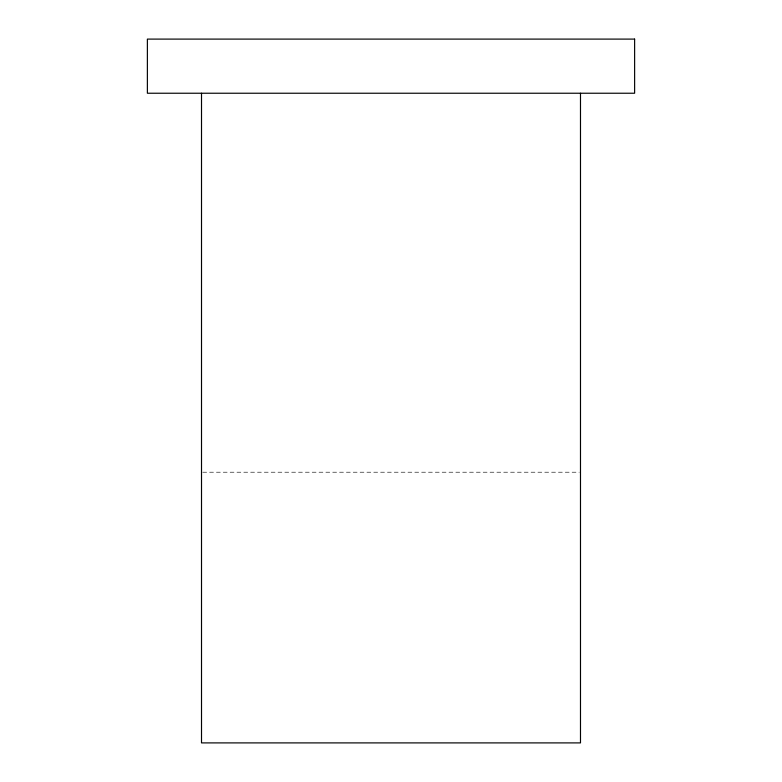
<?xml version="1.0" encoding="UTF-8"?>
<svg xmlns="http://www.w3.org/2000/svg" width="782" height="782" viewBox="0 0 782 782"><rect width="100%" height="100%" fill="white"/><g stroke="black" fill="none" stroke-linecap="round" stroke-linejoin="round"><path stroke-width="0.59" stroke-dasharray="3.91 2.93" d="M202.734 472.211L579.267 472.211"/><path stroke-width="1.17" d="M580.488 93.234L580.488 742.9L201.512 742.9L201.512 93.234M634.622 39.1L147.378 39.1L147.378 93.234L634.622 93.234L634.622 39.1"/></g></svg>
